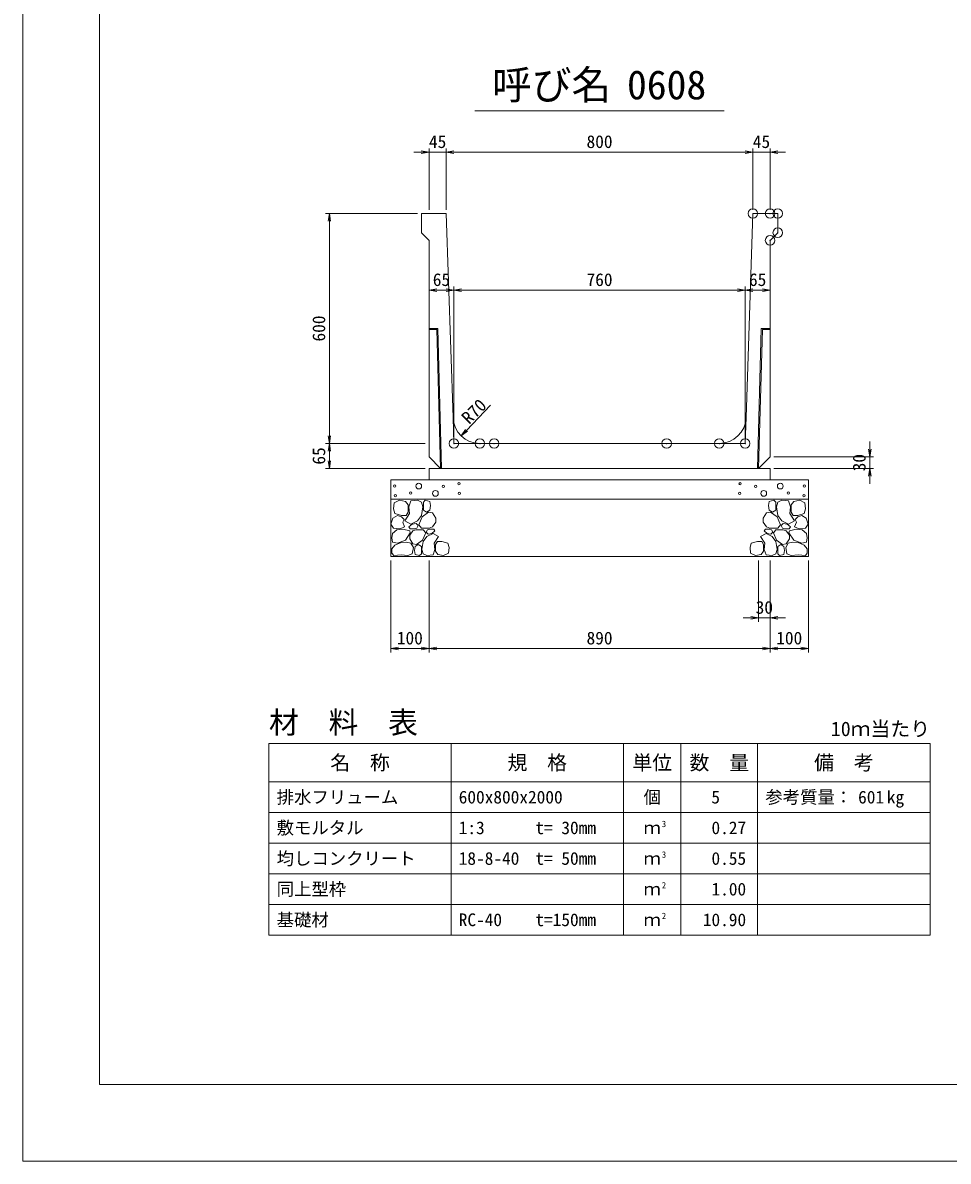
# Model space of a CAD drawing. Units: millimetres at full size, sheet at 1:50. Extents: x 42050 to 50460, y -5940 to 0.
# Drawn here: x 42050 to 44465, y -5940 to -2970 of the extents above; entities that cross this region are included whole.
import ezdxf
from ezdxf.enums import TextEntityAlignment as Align

# ---------------------------------------------------------------- set-up
doc = ezdxf.new("R2010")
doc.units = ezdxf.units.MM
doc.header["$LTSCALE"] = 50
doc.header["$PDMODE"] = 32
doc.header["$PDSIZE"] = 25
doc.linetypes.add('DASHED_SPACED', pattern=[12, 6, -6])
for name, color, linetype, lineweight in [('0_2', 7, 'Continuous', 13), ('D-DCR-HCHn', 4, 'Continuous', 9), ('D-MTR-FRAM', 7, 'Continuous', 13), ('D-MTR-LINE', 7, 'Continuous', 13), ('D-STR-DIM', 7, 'Continuous', 13), ('D-STR-STRn', 1, 'Continuous', 13), ('D-TTL', 2, 'Continuous', 13), ('D-TTL-TXT', 7, 'Continuous', 13)]:
    doc.layers.add(name, color=color, linetype=linetype, lineweight=lineweight)
doc.layers.add('D-MTR', color=7, linetype='Continuous')
doc.layers.add('D-MTR-TXT', color=7, linetype='Continuous')
doc.styles.add('ＭＳ ゴシック', font='')
doc.styles.get('ＭＳ ゴシック').set_extended_font_data('MS Gothic')

# ---------------------------------------------------------------- blocks, each defined once
blk = doc.blocks.new('open_arrow')
at = {"color": 0, "linetype": 'Continuous', "lineweight": -2}
blk.add_lwpolyline([(7.5, 1.25), (0, 0), (7.5, -1.25)], dxfattribs=at)

msp = doc.modelspace()

# ---------------------------------------------------------------- linework, layer by layer
at = {"layer": '0_2'}
for p, q in [((43010, -4372.61), (43010, -4612.61)), ((43110, -4372.61), (43110, -4612.61)), ((43110, -4372.61), (43110, -4612.61)), ((43970, -4372.61), (43970, -4532.61)), ((44000, -4372.61), (44000, -4532.61)), ((44000, -4372.61), (44000, -4612.61)), ((44000, -4372.61), (44000, -4612.61)), ((44100, -4372.61), (44100, -4612.61)), ((44040, -4522.61), (43930, -4522.61)), ((43110, -4602.61), (43010, -4602.61)), ((44000, -4602.61), (43110, -4602.61)), ((44100, -4602.61), (44000, -4602.61))]:
    msp.add_line(p, q, dxfattribs=at)
at = {"layer": 'D-DCR-HCHn'}
for points in [[(43048.4, -4218.92), (43032.8, -4215.45), (43018.93, -4222.38), (43017.19, -4237.99), (43020.66, -4250.12), (43038, -4255.32), (43050.13, -4255.32), (43055.33, -4246.65), (43055.33, -4227.58)], [(43062.27, -4217.18), (43057.07, -4232.79), (43058.8, -4250.12), (43046.67, -4269.19), (43062.27, -4277.86), (43079.6, -4269.19), (43090, -4255.32), (43093.47, -4232.79), (43090, -4220.65), (43079.6, -4215.45)], [(43095.21, -4220.65), (43095.21, -4241.45), (43103.87, -4246.65), (43112.54, -4241.45), (43114.28, -4229.32), (43112.54, -4218.92), (43100.41, -4215.45)], [(44014.79, -4220.65), (44014.79, -4241.45), (44006.13, -4246.65), (43997.46, -4241.45), (43995.72, -4229.32), (43997.46, -4218.92), (44009.59, -4215.45)], [(44047.73, -4217.18), (44052.93, -4232.79), (44051.2, -4250.12), (44063.33, -4269.19), (44047.73, -4277.86), (44030.4, -4269.19), (44020, -4255.32), (44016.53, -4232.79), (44020, -4220.65), (44030.4, -4215.45)], [(44061.6, -4218.92), (44077.2, -4215.45), (44091.07, -4222.38), (44092.81, -4237.99), (44089.34, -4250.12), (44072, -4255.32), (44059.87, -4255.32), (44054.67, -4246.65), (44054.67, -4227.58)], [(43091.74, -4258.79), (43083.07, -4279.59), (43090, -4288.26), (43110.81, -4288.26), (43119.48, -4284.79), (43128.14, -4272.66), (43128.14, -4262.26), (43119.48, -4248.39), (43109.07, -4246.65)], [(44018.26, -4258.79), (44026.93, -4279.59), (44020, -4288.26), (43999.19, -4288.26), (43990.52, -4284.79), (43981.86, -4272.66), (43981.86, -4262.26), (43990.52, -4248.39), (44000.93, -4246.65)], [(43015.46, -4262.26), (43010.26, -4277.86), (43017.19, -4288.26), (43034.53, -4289.99), (43046.37, -4284.91), (43041.46, -4272.66), (43044.93, -4265.72), (43038, -4258.79), (43027.6, -4255.32)], [(43065.73, -4277.86), (43057.07, -4284.79), (43060.53, -4289.99), (43072.67, -4289.99), (43077.87, -4288.26), (43081.34, -4281.33), (43076.14, -4276.13)], [(44044.27, -4277.86), (44052.93, -4284.79), (44049.47, -4289.99), (44037.33, -4289.99), (44032.13, -4288.26), (44028.66, -4281.33), (44033.86, -4276.13)], [(44094.54, -4262.26), (44099.74, -4277.86), (44092.81, -4288.26), (44075.47, -4289.99), (44063.63, -4284.91), (44068.54, -4272.66), (44065.07, -4265.72), (44072, -4258.79), (44082.4, -4255.32)], [(43048.37, -4319.86), (43061.21, -4300.59), (43059.6, -4295.78), (43041.95, -4290.96), (43025.89, -4292.57), (43014.66, -4302.2), (43013.05, -4313.44), (43014.66, -4324.67), (43027.5, -4327.88)], [(43093.31, -4319.86), (43101.34, -4300.59), (43094.92, -4292.57), (43075.65, -4292.57), (43067.63, -4295.78), (43059.6, -4307.01), (43059.6, -4316.65), (43067.63, -4329.49), (43077.26, -4331.09)], [(43120.6, -4358.38), (43125.41, -4343.93), (43123.81, -4327.88), (43135.05, -4310.22), (43120.6, -4302.2), (43104.55, -4310.22), (43094.92, -4323.07), (43091.71, -4343.93), (43094.92, -4355.17), (43104.55, -4359.99)], [(43117.39, -4302.2), (43125.41, -4295.78), (43122.2, -4290.96), (43110.97, -4290.96), (43106.15, -4292.57), (43102.94, -4298.99), (43107.76, -4303.8)], [(43989.4, -4358.38), (43984.59, -4343.93), (43986.19, -4327.88), (43974.95, -4310.22), (43989.4, -4302.2), (44005.45, -4310.22), (44015.08, -4323.07), (44018.29, -4343.93), (44015.08, -4355.17), (44005.45, -4359.99)], [(43992.61, -4302.2), (43984.59, -4295.78), (43987.8, -4290.96), (43999.03, -4290.96), (44003.85, -4292.57), (44007.06, -4298.99), (44002.24, -4303.8)], [(44016.69, -4319.86), (44008.66, -4300.59), (44015.08, -4292.57), (44034.35, -4292.57), (44042.37, -4295.78), (44050.4, -4307.01), (44050.4, -4316.65), (44042.37, -4329.49), (44032.74, -4331.09)], [(44061.63, -4319.86), (44048.79, -4300.59), (44050.4, -4295.78), (44068.05, -4290.96), (44084.11, -4292.57), (44095.34, -4302.2), (44096.95, -4313.44), (44095.34, -4324.67), (44082.5, -4327.88)], [(43054.79, -4359.99), (43066.02, -4355.17), (43069.23, -4339.12), (43062.81, -4327.88), (43051.58, -4324.67), (43037.13, -4326.28), (43021.08, -4332.7), (43013.05, -4342.33), (43013.05, -4353.56), (43017.87, -4359.99), (43037.13, -4358.38)], [(43090.1, -4355.17), (43090.1, -4335.91), (43082.08, -4331.09), (43074.05, -4335.91), (43072.44, -4347.14), (43074.05, -4356.77), (43085.29, -4359.99)], [(43133.44, -4356.77), (43147.89, -4359.99), (43160.73, -4353.56), (43162.33, -4339.12), (43159.12, -4327.88), (43143.07, -4323.07), (43131.84, -4323.07), (43127.02, -4331.09), (43127.02, -4348.75)], [(43976.56, -4356.77), (43962.11, -4359.99), (43949.27, -4353.56), (43947.67, -4339.12), (43950.88, -4327.88), (43966.93, -4323.07), (43978.16, -4323.07), (43982.98, -4331.09), (43982.98, -4348.75)], [(44019.9, -4355.17), (44019.9, -4335.91), (44027.92, -4331.09), (44035.95, -4335.91), (44037.56, -4347.14), (44035.95, -4356.77), (44024.71, -4359.99)], [(44055.21, -4359.99), (44043.98, -4355.17), (44040.77, -4339.12), (44047.19, -4327.88), (44058.42, -4324.67), (44072.87, -4326.28), (44088.92, -4332.7), (44096.95, -4342.33), (44096.95, -4353.56), (44092.13, -4359.99), (44072.87, -4358.38)]]:
    msp.add_lwpolyline(points, close=True, dxfattribs=at)
for centre, radius in [((43020.73, -4178.66), 3), ((43083.34, -4178.66), 7.5), ((43147.71, -4179.45), 3), ((43188.13, -4172.61), 3), ((43921.87, -4172.61), 3), ((43962.29, -4179.45), 3), ((44026.66, -4178.66), 7.5), ((44089.27, -4178.66), 3), ((43021.87, -4203.7), 3), ((43062.29, -4196.86), 3), ((43126.66, -4197.65), 7.5), ((43189.27, -4197.65), 3), ((43920.73, -4197.65), 3), ((43983.34, -4197.65), 7.5), ((44047.71, -4196.86), 3), ((44088.13, -4203.7), 3)]:
    msp.add_circle(centre, radius, dxfattribs=at)
at = {"layer": 'D-MTR-FRAM'}
for p, q in [((42692.5, -4850.11), (44417.5, -4850.11)), ((42692.5, -4850.11), (42692.5, -5350.11)), ((44417.5, -4850.11), (44417.5, -5350.11)), ((42692.5, -5350.11), (44417.5, -5350.11))]:
    msp.add_line(p, q, dxfattribs=at)
at = {"layer": 'D-MTR-LINE'}
for p, q in [((43167.5, -4850.11), (43167.5, -5350.11)), ((43617.5, -4850.11), (43617.5, -5350.11)), ((43767.5, -4850.11), (43767.5, -5350.11)), ((43967.5, -4850.11), (43967.5, -5350.11)), ((42692.5, -4950.11), (44417.5, -4950.11)), ((42692.5, -5030.11), (44417.5, -5030.11)), ((42692.5, -5110.11), (44417.5, -5110.11)), ((42692.5, -5190.11), (44417.5, -5190.11)), ((42692.5, -5270.11), (44417.5, -5270.11))]:
    msp.add_line(p, q, dxfattribs=at)
at = {"layer": 'D-STR-DIM'}
for p, q in [((43070, -3307.61), (43195, -3307.61)), ((43110, -3457.61), (43110, -3297.61)), ((43155, -3457.61), (43155, -3297.61)), ((43155, -3457.61), (43155, -3297.61)), ((43155, -3307.61), (43955, -3307.61)), ((43915, -3307.61), (44040, -3307.61)), ((43955, -3457.61), (43955, -3297.61)), ((43955, -3457.61), (43955, -3297.61)), ((44000, -3457.61), (44000, -3297.61)), ((43080, -3467.61), (42840, -3467.61)), ((42850, -4067.61), (42850, -3467.61)), ((43110, -4057.61), (43110, -3657.61)), ((43110, -3667.61), (43175, -3667.61)), ((43175, -4057.61), (43175, -3657.61)), ((43175, -4057.61), (43175, -3657.61)), ((43175, -3667.61), (43935, -3667.61)), ((43935, -4057.61), (43935, -3657.61)), ((43935, -4057.61), (43935, -3657.61)), ((43935, -3667.61), (44000, -3667.61)), ((44000, -4057.61), (44000, -3657.61)), ((43100, -4067.61), (42840, -4067.61)), ((43100, -4067.61), (42840, -4067.61)), ((42850, -4132.61), (42850, -4067.61)), ((44260, -4062.61), (44260, -4172.61)), ((44010, -4102.61), (44270, -4102.61)), ((43100, -4132.61), (42840, -4132.61)), ((44010, -4132.61), (44270, -4132.61))]:
    msp.add_line(p, q, dxfattribs=at)
msp.add_lwpolyline([(43194.04, -4047.93), (43207.82, -4033.44), (43270.09, -3967.98)], dxfattribs=at)
at = {"layer": 'D-STR-STRn'}
for p, q in [((43090, -3467.61), (43155, -3467.61)), ((43090, -3467.61), (43090, -3517.61)), ((43155, -3467.61), (43172.74, -3999.94)), ((43937.26, -3999.94), (43955, -3467.61)), ((43955, -3467.61), (44020, -3467.61)), ((44020, -3467.61), (44020, -3517.61)), ((43090, -3517.61), (43110, -3537.61)), ((44020, -3517.61), (44000, -3537.61)), ((43110, -3537.61), (43110, -4102.61)), ((44000, -3537.61), (44000, -4102.61)), ((43133, -3767.53), (43110, -3767.61)), ((43130.08, -3770.54), (43110.01, -3770.61)), ((43130.08, -3770.54), (43140, -4132.61)), ((43133, -3767.53), (43143, -4132.53)), ((43977, -3767.53), (43967, -4132.53)), ((43979.92, -3770.54), (43970, -4132.61)), ((43977, -3767.53), (44000, -3767.61)), ((43979.92, -3770.54), (43999.99, -3770.61)), ((43242.71, -4067.61), (43867.29, -4067.61)), ((43140, -4132.61), (43110, -4102.61)), ((44000, -4102.61), (43970, -4132.61)), ((43110, -4132.61), (44000, -4132.61)), ((43110, -4132.61), (43110, -4162.61)), ((43140, -4132.61), (43970, -4132.61)), ((44000, -4132.61), (44000, -4162.61)), ((43010, -4362.61), (43010, -4162.61)), ((43010, -4162.61), (44100, -4162.61)), ((44100, -4362.61), (44100, -4162.61)), ((43010, -4212.61), (44100, -4212.61)), ((43010, -4362.61), (44100, -4362.61))]:
    msp.add_line(p, q, dxfattribs=at)
at = {"layer": 'D-STR-STRn', "color": 2, "linetype": 'DASHED_SPACED'}
for p, q in [((43172.74, -3999.94), (43175, -4067.61)), ((43935, -4067.61), (43937.26, -3999.94)), ((43175, -4067.61), (43242.71, -4067.61)), ((43867.29, -4067.61), (43935, -4067.61))]:
    msp.add_line(p, q, dxfattribs=at)
at = {"layer": 'D-STR-STRn'}
for centre, start, end in [((43242.71, -3997.61), 181.90915, 270), ((43867.29, -3997.61), 270, 358.09085)]:
    msp.add_arc(centre, 70, start, end, dxfattribs=at)
for p in [(43955, -3467.61), (44000, -3467.61), (44020, -3467.61), (44000, -3537.61), (44020, -3517.61), (43242.71, -4067.61), (43280, -4067.61), (43730, -4067.61), (43867.29, -4067.61)]:
    msp.add_point(p, dxfattribs=at)
at = {"layer": 'D-STR-STRn', "color": 2}
for p in [(43175, -4067.61), (43935, -4067.61)]:
    msp.add_point(p, dxfattribs=at)
at = {"layer": 'D-TTL'}
for points in [[(42050, -5940), (50460, -5940), (50460, 0), (42050, 0)], [(42250, -5740), (50260, -5740), (50260, -200), (42250, -200)]]:
    msp.add_lwpolyline(points, close=True, dxfattribs=at)
at = {"layer": 'D-TTL-TXT'}
msp.add_line((43230, -3200.11), (43880, -3200.11), dxfattribs=at)

# ---------------------------------------------------------------- block references
at = {"layer": '0_2', "xscale": 2.67, "yscale": 2.67, "rotation": 180}
for p in [(43970, -4522.61), (43110, -4602.61), (44000, -4602.61), (44100, -4602.61)]:
    msp.add_blockref('open_arrow', p, dxfattribs=at)
at = {"layer": '0_2', "xscale": 2.67, "yscale": 2.67}
for p in [(44000, -4522.61), (43010, -4602.61), (43110, -4602.61), (44000, -4602.61)]:
    msp.add_blockref('open_arrow', p, dxfattribs=at)
at = {"layer": 'D-STR-DIM', "xscale": 2.67, "yscale": 2.67}
for p, rotation in [((43110, -3307.61), 180), ((43955, -3307.61), 180), ((43955, -3307.61), 180), ((42850, -3467.61), 270), ((43175, -3667.61), 180), ((43935, -3667.61), 180), ((44000, -3667.61), 180), ((43194.04, -4047.93), 46.4), ((42850, -4067.61), 90), ((42850, -4067.61), 270), ((44260, -4102.61), 90), ((42850, -4132.61), 90), ((44260, -4132.61), 270)]:
    msp.add_blockref('open_arrow', p, dxfattribs=dict(at, rotation=rotation))
for p in [(43155, -3307.61), (43155, -3307.61), (44000, -3307.61), (43110, -3667.61), (43175, -3667.61), (43935, -3667.61)]:
    msp.add_blockref('open_arrow', p, dxfattribs=at)

# ---------------------------------------------------------------- texts
at = {"layer": '0_2', "style": 'ＭＳ ゴシック'}
for s, p in [('30', (43985, -4495.11)), ('100', (43060, -4575.11)), ('890', (43555, -4575.11)), ('100', (44050, -4575.11))]:
    msp.add_text(s, height=33.23, dxfattribs=at).set_placement(p, align=Align.MIDDLE_CENTER)
at = {"layer": 'D-MTR', "style": 'ＭＳ ゴシック'}
msp.add_text('材\u3000料\u3000表', height=56.96, dxfattribs=at).set_placement((42692.5, -4841.04), align=Align.BOTTOM_LEFT)
msp.add_text('10ｍ当たり', height=37.98, dxfattribs=at).set_placement((44417.5, -4842.4), align=Align.BOTTOM_RIGHT)
at = {"layer": 'D-MTR-TXT', "style": 'ＭＳ ゴシック'}
for s, height, p in [('名\u3000称', 37.98, (42930, -4900.11)), ('規\u3000格', 37.98, (43392.5, -4900.11)), ('単位', 37.98, (43692.5, -4900.11)), ('数\u3000量', 37.98, (43867.5, -4900.11)), ('備\u3000考', 37.98, (44192.5, -4900.11)), ('個', 33.23, (43692.5, -4990.11)), ('ｍ', 33.23, (43692.5, -5070.11)), ('ｍ', 33.23, (43692.5, -5150.11)), ('ｍ', 33.23, (43692.5, -5230.11)), ('ｍ', 33.23, (43692.5, -5310.11))]:
    msp.add_text(s, height=height, dxfattribs=at).set_placement(p, align=Align.MIDDLE_CENTER)
for s, p in [('排水フリューム', (42712.5, -4990.11)), ('600x800x2000', (43187.5, -4990.11)), ('参考質量：    kg', (43987.5, -4990.11)), ('敷モルタル', (42712.5, -5070.11)), ('1:3', (43187.5, -5070.11)), ('t= 30mm', (43387.5, -5070.11)), ('均しコンクリート', (42712.5, -5150.11)), ('18-8-40', (43187.5, -5150.11)), ('t= 50mm', (43387.5, -5150.11)), ('同上型枠', (42712.5, -5230.11)), ('基礎材', (42712.5, -5310.11)), ('RC-40', (43187.5, -5310.11)), ('t=150mm', (43387.5, -5310.11))]:
    msp.add_text(s, height=33.23, dxfattribs=at).set_placement(p, align=Align.MIDDLE_LEFT)
for s, p in [('5', (43869.28, -4990.11)), ('601', (44297.5, -4990.11))]:
    msp.add_text(s, height=33.23, dxfattribs=at).set_placement(p, align=Align.MIDDLE_RIGHT)
for s, p in [('3', (43717.5, -5073.3)), ('3', (43717.5, -5153.3)), ('2', (43717.5, -5233.3)), ('2', (43717.5, -5313.3))]:
    msp.add_text(s, height=16.61, dxfattribs=at).set_placement(p, align=Align.BOTTOM_LEFT)
at = {"layer": 'D-MTR-TXT', "color": 6, "style": 'ＭＳ ゴシック'}
for s, p in [('0.27', (43937.5, -5070.11)), ('0.55', (43937.5, -5150.11)), ('1.00', (43937.5, -5230.11)), ('10.90', (43937.5, -5310.11))]:
    msp.add_text(s, height=33.23, dxfattribs=at).set_placement(p, align=Align.MIDDLE_RIGHT)
at = {"layer": 'D-STR-DIM', "style": 'ＭＳ ゴシック'}
for s, p in [('45', (43132.5, -3280.11)), ('800', (43555, -3280.11)), ('45', (43977.5, -3280.11)), ('65', (43142.5, -3640.11)), ('760', (43555, -3640.11)), ('65', (43967.5, -3640.11))]:
    msp.add_text(s, height=33.23, dxfattribs=at).set_placement(p, align=Align.MIDDLE_CENTER)
for s, p in [('600', (42822.5, -3767.61)), ('65', (42822.5, -4100.11)), ('30', (44232.5, -4117.61))]:
    msp.add_text(s, height=33.23, rotation=90, dxfattribs=at).set_placement(p, align=Align.MIDDLE_CENTER)
msp.add_text('R70', height=33.23, rotation=45, dxfattribs=at).set_placement((43203.31, -4007.65), align=Align.MIDDLE_LEFT)
at = {"layer": 'D-TTL-TXT', "style": 'ＭＳ ゴシック'}
for s, p in [('呼び名', (43430, -3192.61)), ('0608', (43730, -3192.61))]:
    msp.add_text(s, height=75.95, dxfattribs=at).set_placement(p, align=Align.BOTTOM_CENTER)

doc.saveas('drawing.dxf')
